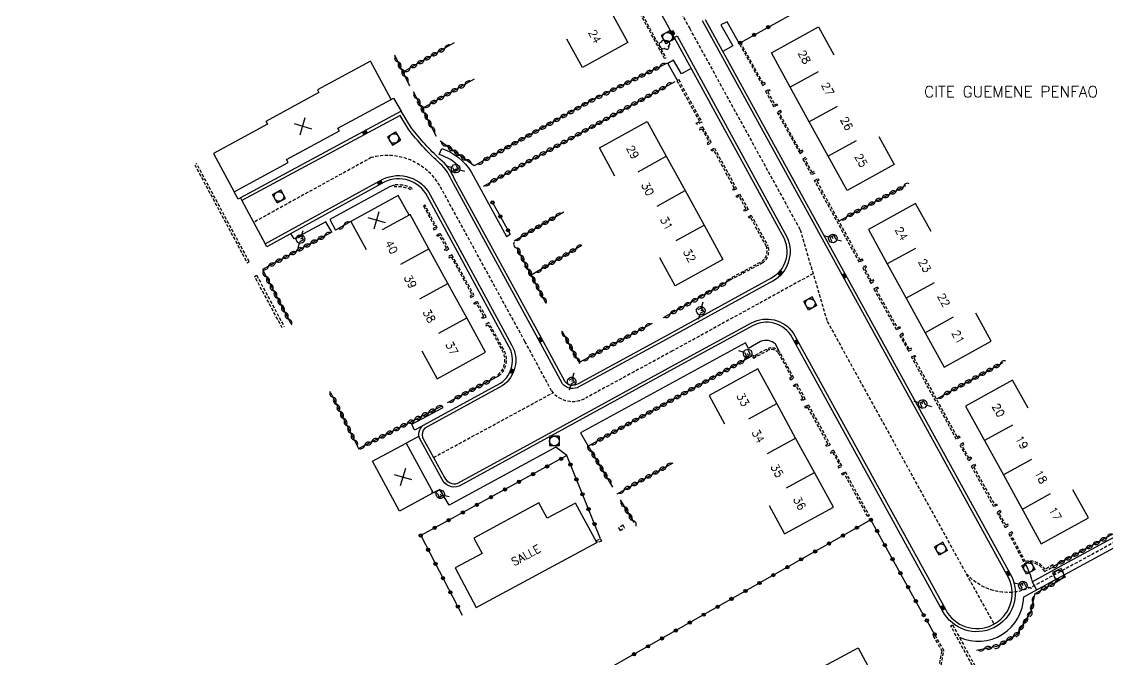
# Model space of a CAD drawing. Header units: millimetres. Extents: x 151000 to 152000, y 127000 to 128000.
# Drawn here: x 151141.9 to 151311.3, y 127267.3 to 127366.7 of the extents above; entities that cross this region are included whole.
import ezdxf
from ezdxf.enums import TextEntityAlignment as Align

# ---------------------------------------------------------------- set-up
doc = ezdxf.new("R2010")
doc.units = ezdxf.units.MM
doc.linetypes.add('DASHED', pattern=[0.75, 0.5, -0.25])
doc.layers.get('0').update_dxf_attribs({"linetype": 'CONTINUOUS'})
for name, color, linetype in [('W0001', 6, 'DASHED'), ('W0008', 7, 'CONTINUOUS'), ('W0100', 7, 'CONTINUOUS'), ('W0112', 1, 'DASHED'), ('W0300', 7, 'CONTINUOUS'), ('W0310', 3, 'CONTINUOUS'), ('W0322', 7, 'CONTINUOUS'), ('W0334', 7, 'CONTINUOUS'), ('W0400', 7, 'CONTINUOUS'), ('W0420', 7, 'CONTINUOUS'), ('W0471', 7, 'CONTINUOUS'), ('W0984', 7, 'CONTINUOUS'), ('W0989', 7, 'CONTINUOUS'), ('W0991', 7, 'CONTINUOUS'), ('W1102', 7, 'CONTINUOUS')]:
    doc.layers.add(name, color=color, linetype=linetype)
doc.styles.get("Standard").update_dxf_attribs({"font": 'romans.shx', "width": 0.85})

# ---------------------------------------------------------------- blocks, each defined once
blk = doc.blocks.new('t310o')
at = {"color": 0, "linetype": 'Continuous'}
for centre, start, end in [((-0.5, 0.38), 216.8699, 323.1304), ((0.5, -0.37), 36.8699, 143.1303)]:
    blk.add_arc(centre, 0.625, start, end, dxfattribs=at)
blk = doc.blocks.new('t991o')
at = {"color": 0, "linetype": 'Continuous'}
for p, q in [((-1, 1), (1, -1)), ((-1, -1), (1, 1))]:
    blk.add_line(p, q, dxfattribs=at)
blk = doc.blocks.new('t322o')
at = {"color": 0, "linetype": 'Continuous'}
for radius in [0.25, 0.15]:
    blk.add_circle((0, 0), radius, dxfattribs=at)
blk = doc.blocks.new('T400')
for p, q in [((-0.15, 0.3), (0.15, 0.3)), ((-0.15, -0.25), (-0.15, 0.3)), ((-0.15, 0.15), (0.15, 0.15)), ((-0.15, 0), (0.15, 0)), ((0.15, 0.3), (0.15, -0.25)), ((-0.15, -0.15), (0.15, -0.15)), ((-0.15, -0.25), (-0.15, -0.3)), ((-0.15, -0.3), (0.15, -0.3)), ((0.15, -0.3), (0.15, -0.25))]:
    blk.add_line(p, q)
blk = doc.blocks.new('T300')
for p, q in [((-0.8, 0.51), (-0.86, 0.34)), ((-0.86, 0.34), (-0.86, 0.17)), ((-0.86, 0.17), (-0.74, 0.06)), ((-0.69, 0.63), (-0.8, 0.51)), ((-0.8, -0.06), (-0.74, 0.06)), ((-0.74, 0.06), (-0.69, 0.11)), ((-0.57, 0.69), (-0.69, 0.63)), ((-0.46, 0.69), (-0.57, 0.69)), ((-0.29, 0.63), (-0.46, 0.69)), ((-0.29, 0.63), (-0.17, 0.74)), ((-0.23, 0.57), (-0.29, 0.63)), ((-0.17, 0.74), (-0.06, 0.8)), ((-0.06, 0.8), (0.06, 0.8)), ((0.06, 0.8), (0.23, 0.74)), ((0.23, 0.74), (0.34, 0.63)), ((0.34, 0.63), (0.4, 0.51)), ((0.46, 0.46), (0.34, 0.46)), ((0.4, 0.51), (0.4, 0.46)), ((0.57, 0.4), (0.46, 0.46)), ((0.57, 0.4), (0.69, 0.29)), ((0.69, 0.29), (0.74, 0.17)), ((0.74, 0.06), (0.69, -0.17)), ((0.74, 0.17), (0.74, 0.06)), ((-0.8, -0.17), (-0.8, -0.06)), ((-0.8, -0.23), (-0.8, -0.17)), ((-0.74, -0.34), (-0.8, -0.23)), ((-0.69, -0.4), (-0.74, -0.34)), ((-0.51, -0.46), (-0.69, -0.4)), ((-0.4, -0.46), (-0.51, -0.46)), ((-0.4, -0.46), (-0.34, -0.46)), ((-0.34, -0.46), (-0.34, -0.4)), ((-0.34, -0.51), (-0.34, -0.46)), ((-0.29, -0.63), (-0.34, -0.51)), ((-0.17, -0.74), (-0.29, -0.63)), ((-0.06, -0.8), (-0.17, -0.74)), ((0.06, -0.8), (-0.06, -0.8)), ((0.17, -0.74), (0.06, -0.8)), ((0.23, -0.69), (0.17, -0.74)), ((0.29, -0.46), (0.23, -0.46)), ((0.29, -0.63), (0.23, -0.69)), ((0.46, -0.4), (0.29, -0.46)), ((0.34, -0.51), (0.29, -0.63)), ((0.34, -0.51), (0.34, -0.46)), ((0.57, -0.34), (0.46, -0.4)), ((0.63, -0.29), (0.57, -0.34)), ((0.69, -0.17), (0.63, -0.29))]:
    blk.add_line(p, q)
blk = doc.blocks.new('T420')
for p, q in [((0.75, 0.75), (-0.75, 0.75)), ((-0.75, 0.75), (-0.75, -0.75)), ((0.75, 0.75), (0.75, -0.75)), ((0.75, -0.75), (-0.75, -0.75))]:
    blk.add_line(p, q)
blk.add_ellipse((0, 0), major_axis=(-0.53, 0.53), ratio=1, start_param=3.926991, end_param=10.210176)
blk = doc.blocks.new('T471')
for p, q in [((-0.333334, 0.333334), (-0.333334, -0.333334)), ((-0.333334, 0.333334), (0.333334, 0.333334)), ((-0.333334, 0), (0, 0)), ((0.500001, 0.500001), (1.000002, 1.000002)), ((-0.500001, -0.500001), (-1.000002, -1.000002)), ((-0.333334, -0.333334), (0.333334, -0.333334))]:
    blk.add_line(p, q)
blk.add_ellipse((0, 0), major_axis=(0.471405, 0.471405), ratio=1, start_param=5.4977871438, end_param=11.780972451)

msp = doc.modelspace()

# ---------------------------------------------------------------- linework, layer by layer
at = {"layer": 'W0001'}
for points in [[(151120.35, 127603.38, 0.092447), (151127.66, 127581.35), (151138.19, 127562.28), (151150.53, 127539.82), (151162.54, 127517.94), (151184.43, 127478.04), (151199.58, 127450.31), (151209.91, 127430.97), (151224.25, 127405.5), (151246.15, 127365.66), (151263.39, 127334.26), (151267.62, 127319.97), (151293.65, 127272.74)], [(151265.42, 127327.4), (151243.45, 127315.35), (151229.97, 127308.04, -0.383868), (151224.59, 127309.13), (151220.43, 127316.82), (151207.12, 127341.16, 0.337312), (151196.43, 127345.52), (151178.07, 127335.42)]]:
    msp.add_lwpolyline(points, format="xyb", dxfattribs=at)
at = {"layer": 'W0001', "flags": 128}
msp.add_lwpolyline([(151361.38, 127312.1), (151332.06, 127296.15), (151304.9, 127281.41), (151299.94, 127278.72, -0.357105), (151289.22, 127280.77, -3.200207)], format="xyb", dxfattribs=at)
msp.add_lwpolyline([(151206.17, 127298.74), (151224.82, 127308.84)], dxfattribs=at)
at = {"layer": 'W0008'}
msp.add_lwpolyline([(151228.97, 127391.08), (151243.72, 127364.23), (151244.18, 127364.49), (151261.33, 127333.13, -0.420343), (151258.63, 127325.98), (151242.48, 127317.12), (151228.97, 127309.79, -0.371709), (151226.29, 127310.24), (151222.2, 127317.79), (151208.95, 127342.04, 0.121117), (151206.82, 127344.91, -0.042466), (151202.31, 127349.84), (151200.93, 127352.1), (151176.25, 127338.8), (151179.89, 127332.04), (151198.22, 127342.13, -0.40838), (151205.64, 127339.7), (151218.34, 127316.31, -0.39234), (151216.89, 127309.91), (151204.78, 127303.32, 0.287154), (151204.46, 127301.86), (151207.88, 127295.61, 0.382077), (151209.94, 127294.71), (151226.47, 127303.74), (151244.51, 127313.62), (151255.82, 127319.75, -0.381105), (151262.29, 127318.17), (151286.08, 127275.05, 0.983069), (151295.98, 127279.91), (151270.32, 127326.54), (151248.13, 127366.83)], format="xyb", dxfattribs=at)
at = {"layer": 'W0100'}
for points in [[(151219.28, 127378.02), (151216.88, 127382.41), (151223.98, 127386.29), (151227.14, 127380.51), (151230.25, 127374.86), (151233.32, 127369.25), (151236.49, 127363.47), (151229.39, 127359.59), (151226.99, 127363.97)], [(151275.67, 127348.8), (151278.08, 127344.42), (151270.72, 127340.37), (151267.76, 127345.73), (151264.8, 127351.1), (151261.85, 127356.48), (151258.9, 127361.86), (151266.26, 127365.92), (151268.67, 127361.54)], [(151234.46, 127342.63), (151232.05, 127347.02), (151239.52, 127351.12), (151242.48, 127345.74), (151245.45, 127340.36), (151248.4, 127334.99), (151251.35, 127329.62), (151243.88, 127325.52), (151241.48, 127329.9)], [(151204.33, 127315.39), (151206.73, 127311.01), (151214.28, 127315.15), (151211.34, 127320.52), (151208.4, 127325.89), (151205.45, 127331.27), (151202.5, 127336.64), (151202.34, 127336.55), (151200.65, 127339.62), (151193.25, 127335.56), (151195.66, 127331.17)], [(151283.83, 127333.99), (151281.42, 127338.37), (151274.06, 127334.31), (151277, 127328.94), (151279.95, 127323.57), (151282.91, 127318.19), (151285.88, 127312.81), (151293.24, 127316.87), (151290.83, 127321.24)], [(151258.58, 127291.22), (151260.97, 127286.84), (151268.62, 127291.01), (151265.65, 127296.39), (151262.69, 127301.77), (151259.75, 127307.16), (151256.81, 127312.55), (151249.17, 127308.38), (151251.56, 127303.99)], [(151298.98, 127306.43), (151296.57, 127310.81), (151289.2, 127306.76), (151295.12, 127296.01), (151301.02, 127285.25), (151308.39, 127289.31), (151305.97, 127293.69)], [(151228.82, 127245.59), (151272.46, 127269.03), (151285.01, 127245.67), (151241.37, 127222.23)]]:
    msp.add_lwpolyline(points, dxfattribs=at)
for points in [[(151175.02, 127340.19), (151183.45, 127344.77), (151183.21, 127345.2), (151191.46, 127349.68), (151191.24, 127350.09), (151199.52, 127354.58), (151196.31, 127360.55), (151188.03, 127356.06), (151188.25, 127355.65), (151180, 127351.17), (151180.23, 127350.73), (151171.8, 127346.16)], [(151201.9, 127300.99), (151206.11, 127293.2), (151200.82, 127290.36), (151196.61, 127298.15)], [(151212.84, 127275.35), (151231.63, 127285.47), (151228.32, 127291.63), (151223.9, 127289.25), (151222.59, 127291.67), (151212.43, 127286.17), (151213.73, 127283.77), (151209.53, 127281.5)]]:
    msp.add_lwpolyline(points, close=True, dxfattribs=at)
at = {"layer": 'W0112'}
for points in [[(151242.24, 127360.95), (151237.89, 127368.97), (151238.07, 127369.06), (151242.42, 127361.05)], [(151253.96, 127363.18), (151257.54, 127356.75), (151257.98, 127357.02), (151257.85, 127357.23), (151257.63, 127357.1), (151254.18, 127363.3)], [(151244.4, 127357.7), (151248.06, 127351.03), (151247.26, 127350.67), (151247.15, 127350.9), (151247.71, 127351.15), (151244.18, 127357.58)], [(151259.86, 127353.7), (151259.33, 127353.42), (151258.01, 127355.9), (151258.54, 127356.18), (151258.66, 127355.96), (151258.35, 127355.79), (151259.43, 127353.76), (151259.74, 127353.92)], [(151263.76, 127346.66), (151263.45, 127346.49), (151260.16, 127352.45), (151260.47, 127352.62), (151260.35, 127352.84), (151259.82, 127352.55), (151263.35, 127346.15), (151263.88, 127346.44)], [(151248.97, 127347.56), (151249.53, 127347.84), (151248.18, 127350.33), (151247.64, 127350.04), (151247.76, 127349.82), (151248.08, 127350), (151249.18, 127347.95), (151248.86, 127347.79)], [(151249.51, 127346.73), (151250.01, 127347), (151253.47, 127340.64), (151252.98, 127340.39), (151252.87, 127340.61), (151253.13, 127340.74), (151249.91, 127346.66), (151249.63, 127346.51)], [(151266.3, 127342.01), (151266, 127341.84), (151272.74, 127329.54), (151273.05, 127329.71), (151273.17, 127329.48), (151272.64, 127329.2), (151265.66, 127341.94), (151266.19, 127342.23)], [(151254.61, 127337.33), (151254.94, 127337.53), (151253.85, 127339.5), (151253.52, 127339.31), (151253.39, 127339.52), (151253.94, 127339.85), (151255.27, 127337.43), (151254.73, 127337.12)], [(151204.61, 127337.95), (151206.4, 127334.63), (151206.09, 127334.46), (151206.21, 127334.24), (151206.73, 127334.52), (151204.83, 127338.07)], [(151207.88, 127331.17), (151208.19, 127331.34), (151207.07, 127333.38), (151206.76, 127333.21), (151206.65, 127333.43), (151207.17, 127333.72), (151208.53, 127331.23), (151208, 127330.95)], [(151208.6, 127329.86), (151208.91, 127330.03), (151212.18, 127324.1), (151211.87, 127323.93), (151211.99, 127323.71), (151212.52, 127324), (151209.01, 127330.36), (151208.49, 127330.08)], [(151273.66, 127328.65), (151273.13, 127328.36), (151274.43, 127325.94), (151274.95, 127326.22), (151274.84, 127326.44), (151274.53, 127326.27), (151273.47, 127328.26), (151273.78, 127328.43)], [(151279, 127318.93), (151278.47, 127318.65), (151274.91, 127325.06), (151275.44, 127325.34), (151275.56, 127325.12), (151275.25, 127324.96), (151278.57, 127318.98), (151278.89, 127319.15)], [(151213.7, 127320.58), (151214.01, 127320.74), (151212.86, 127322.77), (151212.54, 127322.6), (151212.43, 127322.82), (151212.95, 127323.11), (151214.35, 127320.64), (151213.82, 127320.36)], [(151279.44, 127318.11), (151278.91, 127317.83), (151280.32, 127315.31), (151280.85, 127315.59), (151280.74, 127315.81), (151280.42, 127315.64), (151279.25, 127317.73), (151279.55, 127317.89)], [(151288.33, 127301.87), (151287.8, 127301.58), (151280.79, 127314.42), (151281.32, 127314.7), (151281.43, 127314.48), (151281.13, 127314.32), (151287.9, 127301.92), (151288.21, 127302.09)], [(151263.53, 127307.79), (151263.84, 127307.95), (151262.77, 127309.93), (151262.46, 127309.77), (151262.34, 127309.99), (151262.87, 127310.27), (151264.18, 127307.85), (151263.65, 127307.57)], [(151267.43, 127300.66), (151267.74, 127300.83), (151264.57, 127306.62), (151264.26, 127306.45), (151264.14, 127306.67), (151264.67, 127306.96), (151268.08, 127300.73), (151267.55, 127300.44)], [(151288.84, 127301), (151288.31, 127300.72), (151289.66, 127298.27), (151290.19, 127298.55), (151290.07, 127298.77), (151289.76, 127298.61), (151288.65, 127300.62), (151288.95, 127300.78)], [(151268.19, 127299.39), (151268.5, 127299.56), (151269.58, 127297.49), (151269.27, 127297.32), (151269.39, 127297.1), (151269.92, 127297.39), (151268.6, 127299.9), (151268.07, 127299.61)], [(151294.17, 127291.31), (151293.65, 127291.03), (151290.11, 127297.39), (151290.64, 127297.67), (151290.76, 127297.45), (151290.46, 127297.28), (151293.74, 127291.36), (151294.06, 127291.53)], [(151273.94, 127289.53), (151270.33, 127296.16), (151270.02, 127296), (151269.91, 127296.22), (151270.43, 127296.5), (151274.16, 127289.65)], [(151294.65, 127290.45), (151294.12, 127290.16), (151295.42, 127287.82), (151295.95, 127288.1), (151295.83, 127288.32), (151295.52, 127288.16), (151294.46, 127290.06), (151294.76, 127290.22)], [(151235.99, 127287.75), (151235.76, 127288.16), (151235.05, 127287.75), (151235.28, 127287.34)], [(151231.75, 127285.42), (151231.61, 127285.77), (151232.24, 127286.05), (151232.39, 127285.7)], [(151295.31, 127257.09), (151286.92, 127272.45), (151287.2, 127272.61), (151295.59, 127257.25)], [(151277.78, 127261.55), (151285.27, 127265.57), (151285.85, 127268.63), (151284.45, 127271.04), (151284.17, 127270.88), (151285.51, 127268.57), (151284.98, 127265.78), (151277.63, 127261.83)]]:
    msp.add_lwpolyline(points, close=True, dxfattribs=at)
for points in [[(151168.87, 127344.4), (151177.07, 127329.09), (151177.38, 127329.26), (151169.17, 127344.57)], [(151265.71, 127343.11), (151265.19, 127342.82), (151263.82, 127345.33), (151264.35, 127345.62)], [(151265.6, 127343.33), (151265.29, 127343.16), (151264.16, 127345.23), (151264.47, 127345.39)], [(151182.55, 127318.94), (151178.22, 127326.99), (151178.53, 127327.16), (151182.86, 127319.11)]]:
    msp.add_lwpolyline(points, dxfattribs=at)
at = {"layer": 'W0112', "flags": 128}
msp.add_lwpolyline([(151202.81, 127340.68, 0.15867), (151200.03, 127341.24), (151200.05, 127340.99, -0.15867), (151202.69, 127340.46)], format="xyb", close=True, dxfattribs=at)
at = {"layer": 'W0112'}
for points in [[(151252.79, 127326.85), (151257.39, 127329.31, 0.335583), (151258.12, 127331.66), (151255.65, 127336.21), (151255.44, 127336.08), (151255.31, 127336.3), (151255.74, 127336.55), (151258.35, 127331.77, -0.340011), (151257.53, 127329.09), (151252.91, 127326.63)], [(151214.37, 127319.28), (151214.68, 127319.45), (151216.84, 127315.5, -0.38168), (151216.2, 127311.65), (151216.36, 127311.46, 0.380922), (151217.06, 127315.62), (151214.78, 127319.79), (151214.26, 127319.5)], [(151256.09, 127314.23), (151258.26, 127315.39, -0.391308), (151259.98, 127315.08), (151262.06, 127311.25), (151261.75, 127311.09), (151261.87, 127310.87), (151262.4, 127311.15), (151260.19, 127315.22, 0.393028), (151258.14, 127315.6), (151255.98, 127314.45)], [(151302.87, 127281.99), (151301.64, 127281.3, 0.302867), (151298.55, 127282.51), (151296.28, 127286.77), (151296.59, 127286.93), (151296.47, 127287.15), (151295.94, 127286.87), (151298.42, 127282.22, -0.344439), (151301.56, 127280.97), (151302.99, 127281.77)]]:
    msp.add_lwpolyline(points, format="xyb", close=True, dxfattribs=at)
at = {"layer": 'W0310'}
for points in [[(151209.4, 127363.4), (151201.36, 127358.85)], [(151200.04, 127361.57), (151202.42, 127356.69)], [(151242.63, 127360.26), (151230.88, 127354.45), (151212.51, 127344.24), (151207.18, 127348.08)], [(151212.49, 127357.74), (151204.36, 127353.18)], [(151213.94, 127341.06), (151243.86, 127357.4)], [(151202.99, 127355.84), (151206.58, 127348.87)], [(151269.41, 127335.62), (151279.88, 127341.15)], [(151218.73, 127332.52), (151226.48, 127337.03)], [(151193.25, 127335.56), (151190.85, 127334.21)], [(151190.27, 127333.9), (151179.43, 127328.04), (151183.86, 127319.65)], [(151219.18, 127331.41), (151223.71, 127322.83)], [(151221.39, 127327.21), (151229.32, 127331.83)], [(151252.91, 127326.63), (151242.01, 127320.5)], [(151240.31, 127319.65), (151228.87, 127313.56), (151226.3, 127318.35)], [(151255.75, 127314.49), (151230.28, 127300.52), (151234.12, 127294.12)], [(151284.74, 127307.91), (151295.07, 127313.53)], [(151208.33, 127307.29), (151216.36, 127311.46)], [(151190.09, 127308.88), (151194.46, 127300.13), (151207.5, 127306.81)], [(151234.82, 127293.09), (151243.59, 127297.89)], [(151235.32, 127292.11), (151237.43, 127288.59)], [(151290.95, 127268.66), (151294.36, 127269.36), (151297.34, 127271.23), (151299.42, 127274.6), (151300.08, 127277.54), (151303.96, 127279.6)]]:
    msp.add_lwpolyline(points, dxfattribs=at)
at = {"layer": 'W0310', "flags": 128}
for points in [[(151320.84, 127301.85), (151325.24, 127293.83), (151302.99, 127281.77)], [(151299.6, 127279.36), (151300.29, 127278.09)]]:
    msp.add_lwpolyline(points, dxfattribs=at)
at = {"layer": 'W0322'}
for points in [[(151254.04, 127363.44), (151264.44, 127369.2)], [(151215.36, 127338.52), (151218.13, 127333.55)], [(151232.24, 127286.05), (151226.96, 127299.02), (151204.15, 127286.56), (151210.63, 127274.16)], [(151282.68, 127274.14), (151274.44, 127289.01), (151221.6, 127259.04)], [(151283.19, 127273.32), (151284.45, 127271.04)]]:
    msp.add_lwpolyline(points, dxfattribs=at)
at = {"layer": 'W0334'}
for points in [[(151248.55, 127367.07), (151270.76, 127326.78), (151296.42, 127280.14, -0.983758), (151285.64, 127274.82), (151261.87, 127317.9, 0.379446), (151256.06, 127319.31), (151244.75, 127313.18), (151226.71, 127303.3), (151210.14, 127294.25, -0.385903), (151207.44, 127295.39), (151204, 127301.65, -0.304707), (151204.48, 127303.72), (151216.62, 127310.33, 0.391134), (151217.91, 127316.07), (151205.2, 127339.47, 0.408021), (151198.45, 127341.68), (151180.13, 127331.6), (151179.89, 127332.04)], [(151243.72, 127364.23), (151260.88, 127332.9, -0.420674), (151258.4, 127326.43), (151242.24, 127317.56), (151228.72, 127310.23, -0.365499), (151226.7, 127310.52), (151222.64, 127318.02), (151209.4, 127342.25, 0.119849), (151207.15, 127345.29, -0.042211), (151202.73, 127350.12), (151201.11, 127352.77), (151176.01, 127339.24), (151176.25, 127338.8)], [(151208.89, 127343.26), (151210.26, 127344.02, 0.122423), (151207.06, 127346), (151207.43, 127346.95, -0.178052), (151212.04, 127343.27), (151217.54, 127333.22), (151218.13, 127333.55)], [(151260.19, 127315.22), (151259.53, 127316.42, 0.292245), (151257.23, 127316.85), (151255.31, 127315.76), (151254.84, 127316.64), (151229.12, 127302.6), (151230.28, 127300.52)], [(151298.42, 127282.22, -0.100029), (151299.6, 127279.36), (151304.63, 127282.09), (151331.68, 127296.76), (151355.83, 127309.89), (151355.52, 127310.46)], [(151288.25, 127270.69, 0.536918), (151298.31, 127277.02), (151305.18, 127280.74), (151332.43, 127295.53), (151356.49, 127308.63), (151357.12, 127307.15)]]:
    msp.add_lwpolyline(points, format="xyb", dxfattribs=at)
for points in [[(151253.96, 127363.18), (151252, 127366.68), (151251.02, 127366.24), (151252.87, 127362.93), (151251.32, 127362.05)], [(151246.36, 127359.42), (151244.86, 127358.6), (151243.64, 127360.72), (151242.75, 127360.17), (151244.18, 127357.58)], [(151199.52, 127354.58), (151199.91, 127354.8), (151201.11, 127352.77)], [(151200.03, 127341.24), (151199.26, 127340.97), (151189.98, 127335.87), (151190.85, 127334.21)], [(151190.27, 127333.9), (151189.36, 127335.52), (151184.42, 127332.84), (151183.9, 127333.68)], [(151204.37, 127303.61), (151203.21, 127303), (151202.76, 127303.92), (151207.65, 127306.51), (151207.5, 127306.81)], [(151203.89, 127302.07), (151201.9, 127300.99)], [(151226.96, 127299.02), (151225.23, 127300.36), (151208.59, 127291.32), (151207.16, 127293.72), (151206.11, 127293.2)]]:
    msp.add_lwpolyline(points, dxfattribs=at)
at = {"layer": 'W0334', "flags": 128}
msp.add_lwpolyline([(151176.01, 127339.24), (151175.64, 127339.04), (151175.02, 127340.19)], dxfattribs=at)
at = {"layer": 'W1102'}
for p, q in [((151266.23, 127358.89), (151261.85, 127356.48)), ((151269.18, 127353.51), (151264.8, 127351.1)), ((151272.14, 127348.15), (151267.76, 127345.73)), ((151238.11, 127343.32), (151242.48, 127345.74)), ((151241.07, 127337.94), (151245.45, 127340.36)), ((151244.02, 127332.57), (151248.4, 127334.99)), ((151201.06, 127328.87), (151205.45, 127331.27)), ((151281.39, 127331.35), (151277, 127328.94)), ((151204.01, 127323.49), (151208.4, 127325.89)), ((151284.33, 127325.98), (151279.95, 127323.57)), ((151206.96, 127318.12), (151211.34, 127320.52)), ((151287.3, 127320.6), (151282.91, 127318.19)), ((151255.37, 127304.75), (151259.75, 127307.16)), ((151296.54, 127303.79), (151292.16, 127301.38)), ((151258.31, 127299.36), (151262.69, 127301.77)), ((151299.5, 127298.42), (151295.12, 127296.01)), ((151261.27, 127293.98), (151265.65, 127296.39)), ((151302.45, 127293.04), (151298.07, 127290.63))]:
    msp.add_line(p, q, dxfattribs=at)
at = {"layer": 'W1102', "flags": 128}
msp.add_lwpolyline([(151202.34, 127336.55), (151198.12, 127334.23)], dxfattribs=at)

# ---------------------------------------------------------------- block references
at = {"layer": 'W0300', "rotation": 29.9652015167355}
msp.add_blockref('T300', (151242.32, 127363.12), dxfattribs=at)
at = {"layer": 'W0310'}
for p, rotation in [((151207.92, 127362.56), 209.530610091822), ((151200.58, 127360.44), 295.988213658382), ((151204.66, 127360.72), 209.530610091822), ((151205.74, 127361.33), 209.530610091822), ((151206.83, 127361.95), 209.530610091822), ((151201.13, 127359.32), 295.988213658382), ((151202.48, 127359.48), 209.530610091822), ((151203.57, 127360.1), 209.530610091822), ((151240.39, 127359.15), 206.301197329007), ((151241.51, 127359.71), 206.301197329007), ((151201.68, 127358.2), 295.988213658382), ((151237.03, 127357.49), 206.301197329007), ((151238.15, 127358.04), 206.301197329007), ((151239.27, 127358.6), 206.301197329007), ((151208.89, 127355.72), 209.313587064921), ((151209.98, 127356.33), 209.313587064921), ((151211.07, 127356.94), 209.313587064921), ((151233.67, 127355.83), 206.301197329007), ((151234.79, 127356.38), 206.301197329007), ((151235.91, 127356.94), 206.301197329007), ((151241.37, 127356.04), 28.639144381937), ((151242.47, 127356.64), 28.639144381937), ((151203.57, 127354.72), 297.267957360988), ((151204.14, 127353.61), 297.267957360988), ((151205.62, 127353.88), 209.313587064921), ((151206.71, 127354.5), 209.313587064921), ((151207.8, 127355.11), 209.313587064921), ((151230.32, 127354.14), 209.053256882387), ((151231.43, 127354.72), 206.301197329007), ((151232.55, 127355.27), 206.301197329007), ((151238.08, 127354.24), 28.639144381937), ((151239.18, 127354.84), 28.639144381937), ((151240.27, 127355.44), 28.639144381937), ((151204.71, 127352.5), 297.267957360988), ((151227.04, 127352.32), 209.053256882387), ((151228.13, 127352.93), 209.053256882387), ((151229.23, 127353.53), 209.053256882387), ((151234.79, 127352.45), 28.639144381937), ((151235.88, 127353.05), 28.639144381937), ((151236.98, 127353.65), 28.639144381937), ((151205.28, 127351.39), 297.267957360988), ((151205.86, 127350.28), 297.267957360988), ((151223.76, 127350.5), 209.053256882387), ((151224.86, 127351.1), 209.053256882387), ((151225.95, 127351.71), 209.053256882387), ((151231.5, 127350.65), 28.639144381937), ((151232.59, 127351.25), 28.639144381937), ((151233.69, 127351.85), 28.639144381937), ((151221.58, 127349.28), 209.053256882387), ((151222.67, 127349.89), 209.053256882387), ((151228.21, 127348.85), 28.639144381937), ((151229.3, 127349.45), 28.639144381937), ((151230.4, 127350.05), 28.639144381937), ((151208.2, 127347.35), 324.216243709746), ((151218.3, 127347.46), 209.053256882387), ((151219.39, 127348.07), 209.053256882387), ((151220.48, 127348.68), 209.053256882387), ((151226.01, 127347.65), 28.639144381937), ((151227.11, 127348.25), 28.639144381937), ((151209.21, 127346.62), 324.216243709746), ((151210.23, 127345.89), 324.216243709746), ((151215.02, 127345.64), 209.053256882387), ((151216.11, 127346.25), 209.053256882387), ((151217.21, 127346.85), 209.053256882387), ((151222.72, 127345.86), 28.639144381937), ((151223.82, 127346.46), 28.639144381937), ((151224.91, 127347.05), 28.639144381937), ((151211.24, 127345.16), 324.216243709746), ((151213.93, 127345.03), 209.053256882387), ((151219.43, 127344.06), 28.639144381937), ((151220.53, 127344.66), 28.639144381937), ((151221.62, 127345.26), 28.639144381937), ((151216.14, 127342.26), 28.639144381937), ((151217.23, 127342.86), 28.639144381937), ((151218.33, 127343.46), 28.639144381937), ((151215.04, 127341.66), 28.639144381937), ((151278.43, 127340.38), 27.8500919033984), ((151279.54, 127340.97), 27.8500919033984), ((151275.12, 127338.63), 27.8500919033984), ((151276.22, 127339.21), 27.8500919033984), ((151277.33, 127339.8), 27.8500919033984), ((151272.9, 127337.46), 27.8500919033984), ((151274.01, 127338.05), 27.8500919033984), ((151224.14, 127335.66), 30.187733400643), ((151225.22, 127336.29), 30.187733400643), ((151270.69, 127336.3), 27.8500919033984), ((151271.8, 127336.88), 27.8500919033984), ((151192.16, 127334.94), 209.378061056388), ((151220.9, 127333.78), 30.187733400643), ((151221.98, 127334.41), 30.187733400643), ((151223.06, 127335.03), 30.187733400643), ((151186.97, 127332.12), 208.414673496887), ((151188.07, 127332.71), 208.414673496887), ((151189.17, 127333.31), 208.414673496887), ((151219.81, 127333.15), 30.187733400643), ((151183.67, 127330.33), 208.414673496887), ((151184.77, 127330.93), 208.414673496887), ((151185.87, 127331.52), 208.414673496887), ((151219.18, 127331.41), 297.787837011935), ((151219.77, 127330.3), 297.787837011935), ((151227.37, 127330.69), 30.187733400643), ((151228.45, 127331.32), 30.187733400643), ((151180.37, 127328.55), 208.414673496887), ((151181.47, 127329.14), 208.414673496887), ((151182.57, 127329.74), 208.414673496887), ((151220.35, 127329.2), 297.787837011935), ((151224.13, 127328.81), 30.187733400643), ((151225.21, 127329.43), 30.187733400643), ((151226.29, 127330.06), 30.187733400643), ((151180.02, 127326.93), 297.8244154958259), ((151220.93, 127328.09), 297.787837011935), ((151221.51, 127326.99), 297.787837011935), ((151223.05, 127328.18), 30.187733400643), ((151180.6, 127325.83), 297.8244154958259), ((151222.1, 127325.88), 297.787837011935), ((151222.68, 127324.77), 297.787837011935), ((151250.73, 127325.4), 209.333566809088), ((151251.82, 127326.01), 209.333566809088), ((151181.18, 127324.72), 297.8244154958259), ((151181.77, 127323.62), 297.8244154958259), ((151223.26, 127323.67), 297.787837011935), ((151247.46, 127323.56), 209.333566809088), ((151248.55, 127324.18), 209.333566809088), ((151249.64, 127324.79), 209.333566809088), ((151182.35, 127322.51), 297.8244154958259), ((151182.94, 127321.41), 297.8244154958259), ((151244.19, 127321.73), 209.333566809088), ((151245.28, 127322.34), 209.333566809088), ((151246.37, 127322.95), 209.333566809088), ((151183.52, 127320.3), 297.8244154958259), ((151243.1, 127321.11), 209.333566809088), ((151238.11, 127318.48), 208.035331443358), ((151239.21, 127319.07), 208.035331443358), ((151226.73, 127317.56), 118.214026135064), ((151227.32, 127316.46), 118.214026135064), ((151234.8, 127316.72), 208.035331443358), ((151235.9, 127317.3), 208.035331443358), ((151237, 127317.89), 208.035331443358), ((151227.91, 127315.36), 118.214026135064), ((151231.49, 127314.95), 208.035331443358), ((151232.59, 127315.54), 208.035331443358), ((151233.69, 127316.13), 208.035331443358), ((151228.5, 127314.26), 118.214026135064), ((151230.38, 127314.37), 208.035331443358), ((151253.56, 127313.29), 208.751491746583), ((151254.66, 127313.89), 208.751491746583), ((151294.62, 127313.29), 28.59316825705201), ((151250.27, 127311.48), 208.751491746583), ((151251.37, 127312.09), 208.751491746583), ((151252.47, 127312.69), 208.751491746583), ((151291.33, 127311.5), 28.59316825705201), ((151292.43, 127312.09), 28.59316825705201), ((151293.53, 127312.69), 28.59316825705201), ((151213.88, 127310.17), 27.4548521797778), ((151214.99, 127310.74), 27.4548521797778), ((151248.08, 127310.28), 208.751491746583), ((151249.18, 127310.88), 208.751491746583), ((151289.13, 127310.3), 28.59316825705201), ((151290.23, 127310.9), 28.59316825705201), ((151190.46, 127308.14), 296.5351883262289), ((151210.55, 127308.44), 27.4548521797778), ((151211.66, 127309.01), 27.4548521797778), ((151212.77, 127309.59), 27.4548521797778), ((151244.79, 127308.48), 208.751491746583), ((151245.89, 127309.08), 208.751491746583), ((151246.99, 127309.68), 208.751491746583), ((151285.84, 127308.5), 28.59316825705201), ((151286.94, 127309.1), 28.59316825705201), ((151288.04, 127309.7), 28.59316825705201), ((151191.02, 127307.02), 296.5351883262289), ((151209.44, 127307.86), 27.4548521797778), ((151241.51, 127306.67), 208.751491746583), ((151242.6, 127307.28), 208.751491746583), ((151243.7, 127307.88), 208.751491746583), ((151191.58, 127305.9), 296.5351883262289), ((151192.14, 127304.78), 296.5351883262289), ((151204.3, 127305.17), 27.11339303157549), ((151205.41, 127305.74), 27.11339303157549), ((151206.52, 127306.31), 27.11339303157549), ((151238.22, 127304.87), 208.751491746583), ((151239.32, 127305.47), 208.751491746583), ((151240.41, 127306.07), 208.751491746583), ((151192.7, 127303.66), 296.5351883262289), ((151200.96, 127303.46), 27.11339303157549), ((151202.07, 127304.03), 27.11339303157549), ((151203.19, 127304.6), 27.11339303157549), ((151234.93, 127303.07), 208.751491746583), ((151236.03, 127303.67), 208.751491746583), ((151237.12, 127304.27), 208.751491746583), ((151193.26, 127302.54), 296.5351883262289), ((151193.81, 127301.43), 296.5351883262289), ((151197.62, 127301.75), 27.11339303157549), ((151198.74, 127302.32), 27.11339303157549), ((151199.85, 127302.89), 27.11339303157549), ((151232.74, 127301.86), 208.751491746583), ((151233.84, 127302.47), 208.751491746583), ((151195.4, 127300.61), 27.11339303157549), ((151196.51, 127301.18), 27.11339303157549), ((151230.77, 127299.7), 300.999857237317), ((151231.64, 127301.26), 208.751491746583), ((151231.41, 127298.63), 300.999857237317), ((151232.06, 127297.56), 300.999857237317), ((151232.7, 127296.49), 300.999857237317), ((151241.4, 127296.69), 28.6643133610669), ((151242.5, 127297.29), 28.6643133610669), ((151233.34, 127295.42), 300.999857237317), ((151238.11, 127294.89), 28.6643133610669), ((151239.2, 127295.49), 28.6643133610669), ((151240.3, 127296.09), 28.6643133610669), ((151235.91, 127293.69), 28.6643133610669), ((151237.01, 127294.29), 28.6643133610669), ((151235.96, 127291.04), 300.963354236278), ((151236.6, 127289.97), 300.963354236278), ((151237.25, 127288.9), 300.963354236278), ((151311.3, 127286.27), 208.4730430770101), ((151308, 127284.49), 208.4730430770101), ((151309.1, 127285.08), 208.4730430770101), ((151310.2, 127285.68), 208.4730430770101), ((151304.7, 127282.7), 208.4730430770101), ((151305.8, 127283.29), 208.4730430770101), ((151306.9, 127283.89), 208.4730430770101), ((151303.61, 127282.1), 208.4730430770101), ((151300.98, 127278.02), 27.96769693909231), ((151302.09, 127278.61), 27.96769693909231), ((151303.19, 127279.19), 27.96769693909231), ((151299.76, 127276.1), 77.3260070488243), ((151299.48, 127274.88), 77.3260070488243), ((151298.26, 127272.72), 58.3101092094059), ((151298.91, 127273.78), 58.3101092094059), ((151296.7, 127270.83), 32.10028110534449), ((151297.6, 127271.65), 58.3101092094059), ((151294.58, 127269.5), 32.10028110534449), ((151295.64, 127270.17), 32.10028110534449), ((151292.17, 127268.91), 11.5595441999535), ((151293.4, 127269.16), 11.5595441999535)]:
    msp.add_blockref('t310o', p, dxfattribs=dict(at, rotation=rotation))
at = {"layer": 'W0322'}
for p, rotation in [((151256.22, 127364.65), 28.9783191548314), ((151258.41, 127365.86), 28.9783191548314), ((151254.04, 127363.44), 28.9783191548314), ((151215.36, 127338.52), 299.173538707912), ((151216.58, 127336.34), 299.173538707912), ((151217.79, 127334.16), 299.173538707912), ((151226.09, 127298.54), 208.626662665855), ((151223.89, 127297.34), 208.626662665855), ((151227.53, 127297.63), 112.146625610255), ((151219.5, 127294.95), 208.626662665855), ((151221.7, 127296.14), 208.626662665855), ((151228.47, 127295.31), 112.146625610255), ((151217.31, 127293.75), 208.626662665855), ((151215.12, 127292.55), 208.626662665855), ((151229.41, 127292.99), 112.146625610255), ((151210.73, 127290.15), 208.626662665855), ((151212.92, 127291.35), 208.626662665855), ((151230.36, 127290.68), 112.146625610255), ((151208.53, 127288.96), 208.626662665855), ((151231.3, 127288.36), 112.146625610255), ((151274.44, 127289.01), 209.567303672598), ((151204.15, 127286.56), 297.596993744036), ((151206.34, 127287.76), 208.626662665855), ((151270.09, 127286.55), 209.567303672598), ((151272.26, 127287.78), 209.567303672598), ((151275.41, 127287.26), 118.994237841342), ((151267.91, 127285.31), 209.567303672598), ((151276.62, 127285.07), 118.994237841342), ((151205.31, 127284.34), 297.596993744036), ((151265.74, 127284.08), 209.567303672598), ((151206.47, 127282.13), 297.596993744036), ((151261.39, 127281.61), 209.567303672598), ((151263.56, 127282.85), 209.567303672598), ((151277.83, 127282.88), 118.994237841342), ((151207.63, 127279.91), 297.596993744036), ((151259.22, 127280.38), 209.567303672598), ((151279.05, 127280.7), 118.994237841342), ((151257.04, 127279.15), 209.567303672598), ((151280.26, 127278.51), 118.994237841342), ((151208.79, 127277.69), 297.596993744036), ((151252.69, 127276.68), 209.567303672598), ((151254.87, 127277.91), 209.567303672598), ((151281.47, 127276.32), 118.994237841342), ((151209.95, 127275.47), 297.596993744036), ((151250.52, 127275.44), 209.567303672598), ((151246.17, 127272.98), 209.567303672598), ((151248.34, 127274.21), 209.567303672598), ((151282.68, 127274.14), 118.994237841342), ((151283.19, 127273.32), 298.867381815326), ((151243.99, 127271.74), 209.567303672598), ((151241.82, 127270.51), 209.567303672598), ((151284.4, 127271.14), 298.867381815326), ((151237.47, 127268.04), 209.567303672598), ((151239.65, 127269.28), 209.567303672598)]:
    msp.add_blockref('t322o', p, dxfattribs=dict(at, rotation=rotation))
at = {"layer": 'W0400'}
for p, rotation in [((151243.51, 127365.01), 28.856327087046), ((151195.41, 127349.44), 298.768302610103), ((151197.76, 127341.57), 298.768302610103), ((151260.28, 127327.53), 318.121698431639), ((151270.31, 127327.08), 28.847305765068), ((151222.82, 127317.05), 208.450876241567), ((151262.83, 127316.69), 208.888080190802), ((151218.41, 127312.17), 158.1975347383494), ((151295.84, 127280.68), 28.82176997292007), ((151285.68, 127275.29), 28.82176997292007)]:
    msp.add_blockref('T400', p, dxfattribs=dict(at, rotation=rotation))
at = {"layer": 'W0420'}
for p, rotation in [((151242.7, 127364.29), 29.9652015167355), ((151199.98, 127348.49), 121.502839732542), ((151182.03, 127339.45), 208.317834343899), ((151264.97, 127322.76), 298.847305765068), ((151285.39, 127284.5), 298.82176997292), ((151299.05, 127281.55), 299.135332433346), ((151303.79, 127280.41), 25.09988304916)]:
    msp.add_blockref('T420', p, dxfattribs=dict(at, rotation=rotation))
msp.add_blockref('T420', (151225.03, 127301.3), dxfattribs=at)
at = {"layer": 'W0471'}
for p, rotation in [((151209.61, 127343.78), 118.652092936265), ((151268.5, 127332.9), 298.847305765068), ((151185.39, 127332.81), 208.468301127311), ((151247.88, 127321.63), 209.333566809088), ((151255.2, 127314.94), 118.023024527092), ((151227.71, 127310.6), 209.333566809088), ((151282.52, 127307.09), 298.849561229059), ((151207.22, 127293), 120.94297613658), ((151298.17, 127278.76), 299.135332433346)]:
    msp.add_blockref('T471', p, dxfattribs=dict(at, rotation=rotation))
at = {"layer": 'W0991'}
for p, rotation in [((151185.73, 127350.42), 28.32807014497653), ((151197.27, 127335.77), 28.76830261074563), ((151201.36, 127295.68), 298.3745788055861)]:
    msp.add_blockref('t991o', p, dxfattribs=dict(at, rotation=rotation))

# ---------------------------------------------------------------- texts
at = {"layer": 'W0984'}
msp.add_text('SALLE', height=1.25, rotation=28.314, dxfattribs=at).set_placement((151220.58, 127283.49), align=Align.MIDDLE)
at = {"layer": 'W0989'}
msp.add_text('CITE GUEMENE PENFAO', height=1.75, dxfattribs=at).set_placement((151296.33, 127355.8), align=Align.MIDDLE)
at = {"layer": 'W0991'}
for s, rotation, p in [('24', 298.6736, (151231.36, 127364.42)), ('28', 298.8471, (151264.06, 127361.2)), ('27', 298.7656, (151267.71, 127356.2)), ('26', 298.847, (151270.66, 127350.83)), ('29', 298.8785, (151237.27, 127346.37)), ('25', 298.8471, (151272.92, 127345.08)), ('30', 298.8784, (151239.59, 127340.63)), ('31', 298.7801, (151242.55, 127335.26)), ('24', 298.7468, (151279.21, 127333.65)), ('40', 298.7604, (151199.59, 127331.55)), ('32', 298.8785, (151246.14, 127330.25)), ('23', 298.7469, (151282.86, 127328.66)), ('39', 298.7604, (151202.54, 127326.18)), ('22', 298.8496, (151285.82, 127323.29)), ('38', 298.7118, (151205.48, 127320.81)), ('21', 298.7468, (151288.08, 127317.53)), ('37', 298.7118, (151209.03, 127315.76)), ('33', 298.8165, (151254.47, 127307.77)), ('20', 298.8156, (151294.36, 127306.1)), ('34', 298.6235, (151256.84, 127302.06)), ('19', 298.8156, (151298.02, 127301.1)), ('35', 298.8165, (151259.79, 127296.67)), ('18', 298.767, (151300.98, 127295.73)), ('36', 298.8165, (151263.32, 127291.61)), ('17', 298.8156, (151303.23, 127289.97))]:
    msp.add_text(s, height=1.25, rotation=rotation, dxfattribs=at).set_placement(p, align=Align.MIDDLE)

doc.saveas('drawing.dxf')
